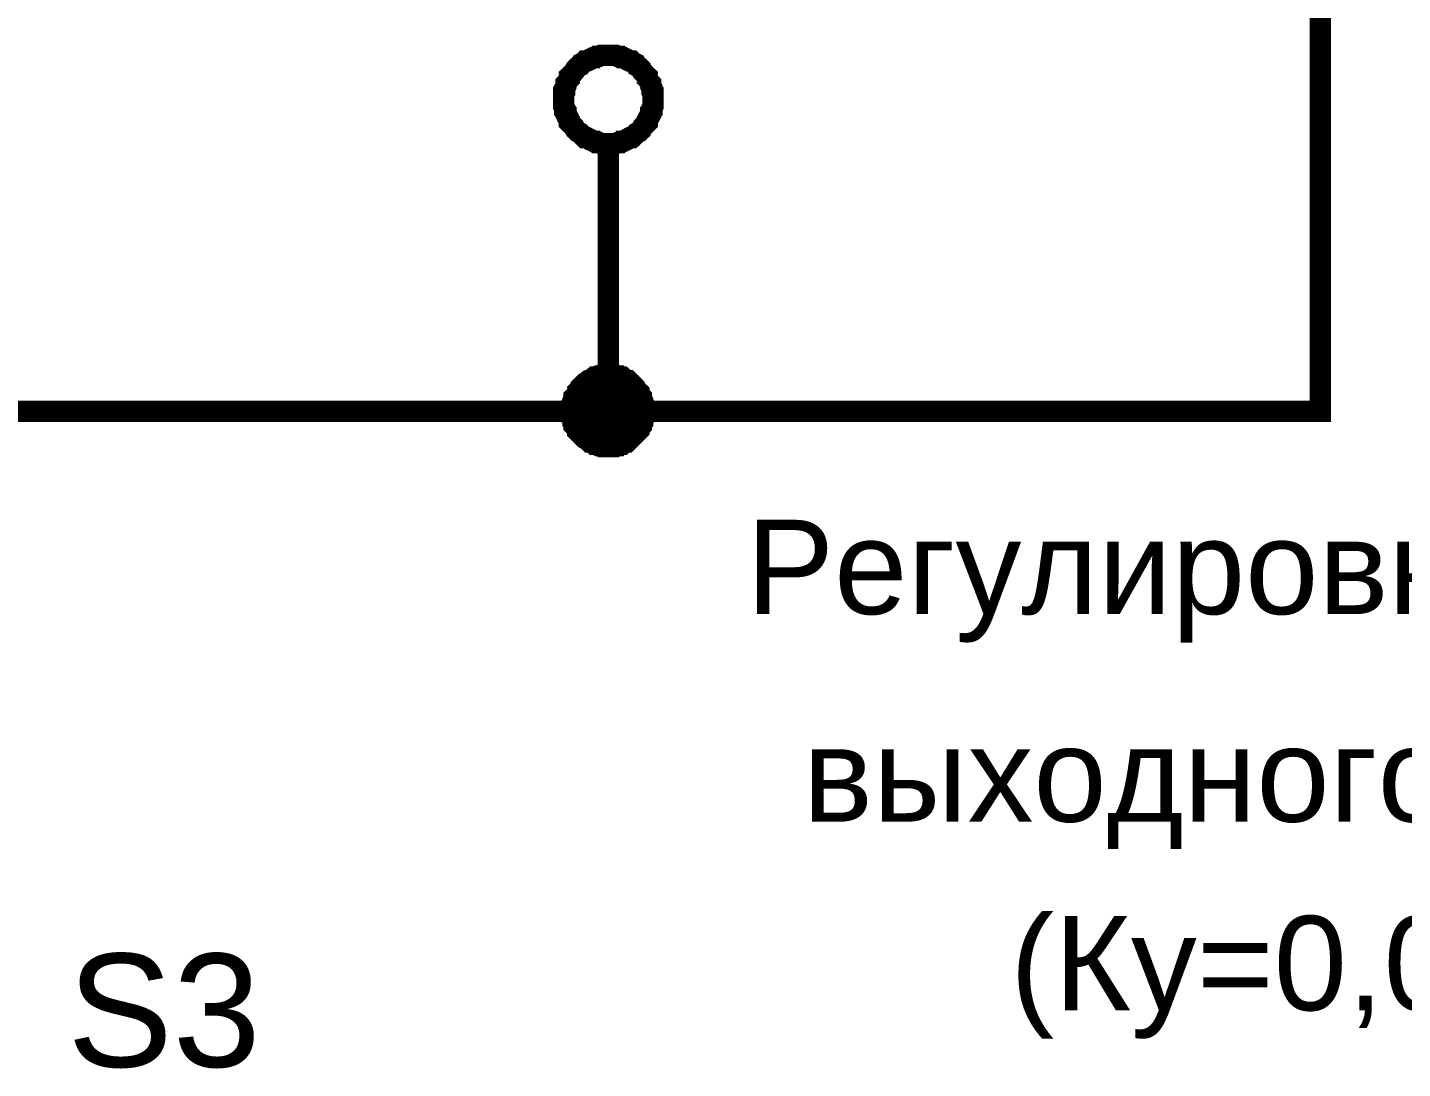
# Model space of a CAD drawing. Header units: millimetres. Extents: x -2024 to 917, y -725 to 13.
# Drawn here: x -1484.78 to -1465.47, y -418.41 to -403.79 of the extents above; entities that cross this region are included whole.
import ezdxf

# ---------------------------------------------------------------- set-up
doc = ezdxf.new("R2010")
doc.units = ezdxf.units.MM
doc.styles.get("Standard").update_dxf_attribs({"font": 'arial.ttf'})

msp = doc.modelspace()

# ---------------------------------------------------------------- linework, layer by layer
at = {"color": 7}
for points, const_width in [([(-1469.123, -389.173), (-1466.624, -389.173), (-1466.624, -394.174), (-1466.624, -409.176), (-1476.621, -409.176), (-1489.117, -409.176)], 0.3), ([(-1477.25, -404.788), (-1477.25, -404.755), (-1477.25, -404.722), (-1477.25, -404.689), (-1477.233, -404.672), (-1477.233, -404.639), (-1477.216, -404.606), (-1477.216, -404.573), (-1477.2, -404.556), (-1477.183, -404.523), (-1477.167, -404.506), (-1477.167, -404.473), (-1477.15, -404.457), (-1477.117, -404.424), (-1477.101, -404.407), (-1477.084, -404.374), (-1477.067, -404.357), (-1477.051, -404.341), (-1477.018, -404.324), (-1477.001, -404.291), (-1476.968, -404.275), (-1476.952, -404.258), (-1476.919, -404.258), (-1476.885, -404.242), (-1476.869, -404.225), (-1476.836, -404.208), (-1476.803, -404.208), (-1476.786, -404.192), (-1476.753, -404.192), (-1476.72, -404.175), (-1476.687, -404.175), (-1476.654, -404.175), (-1476.621, -404.175)], 0.3), ([(-1476.621, -404.175), (-1476.654, -404.175), (-1476.687, -404.175), (-1476.72, -404.175), (-1476.753, -404.192), (-1476.786, -404.192), (-1476.803, -404.208), (-1476.836, -404.208), (-1476.869, -404.225), (-1476.885, -404.242), (-1476.919, -404.258), (-1476.952, -404.258), (-1476.968, -404.275), (-1477.001, -404.291), (-1477.018, -404.324), (-1477.051, -404.341), (-1477.067, -404.357), (-1477.084, -404.374), (-1477.101, -404.407), (-1477.117, -404.424), (-1477.15, -404.457), (-1477.167, -404.473), (-1477.167, -404.506), (-1477.183, -404.523), (-1477.2, -404.556), (-1477.216, -404.573), (-1477.216, -404.606), (-1477.233, -404.639), (-1477.233, -404.672), (-1477.25, -404.689), (-1477.25, -404.722), (-1477.25, -404.755), (-1477.25, -404.788)], 0.3), ([(-1476.621, -404.175), (-1476.621, -404.175)], 0.3), ([(-1476.621, -404.175), (-1476.588, -404.175), (-1476.554, -404.175), (-1476.521, -404.175), (-1476.488, -404.192), (-1476.455, -404.192), (-1476.439, -404.208), (-1476.405, -404.208), (-1476.372, -404.225), (-1476.356, -404.242), (-1476.323, -404.258), (-1476.29, -404.258), (-1476.273, -404.275), (-1476.24, -404.291), (-1476.223, -404.324), (-1476.19, -404.341), (-1476.174, -404.357), (-1476.157, -404.374), (-1476.141, -404.407), (-1476.124, -404.424), (-1476.091, -404.457), (-1476.074, -404.473), (-1476.074, -404.506), (-1476.058, -404.523), (-1476.041, -404.556), (-1476.025, -404.573), (-1476.025, -404.606), (-1476.008, -404.639), (-1476.008, -404.672), (-1475.992, -404.689), (-1475.992, -404.722), (-1475.992, -404.755), (-1475.992, -404.788)], 0.3), ([(-1475.992, -404.788), (-1475.992, -404.755), (-1475.992, -404.722), (-1475.992, -404.689), (-1476.008, -404.672), (-1476.008, -404.639), (-1476.025, -404.606), (-1476.025, -404.573), (-1476.041, -404.556), (-1476.058, -404.523), (-1476.074, -404.506), (-1476.074, -404.473), (-1476.091, -404.457), (-1476.124, -404.424), (-1476.141, -404.407), (-1476.157, -404.374), (-1476.174, -404.357), (-1476.19, -404.341), (-1476.223, -404.324), (-1476.24, -404.291), (-1476.273, -404.275), (-1476.29, -404.258), (-1476.323, -404.258), (-1476.356, -404.242), (-1476.372, -404.225), (-1476.405, -404.208), (-1476.439, -404.208), (-1476.455, -404.192), (-1476.488, -404.192), (-1476.521, -404.175), (-1476.554, -404.175), (-1476.588, -404.175), (-1476.621, -404.175)], 0.3), ([(-1476.621, -405.417), (-1476.654, -405.417), (-1476.687, -405.417), (-1476.72, -405.417), (-1476.753, -405.401), (-1476.786, -405.401), (-1476.803, -405.384), (-1476.836, -405.384), (-1476.869, -405.368), (-1476.885, -405.351), (-1476.919, -405.334), (-1476.952, -405.334), (-1476.968, -405.318), (-1477.001, -405.285), (-1477.018, -405.268), (-1477.051, -405.252), (-1477.067, -405.235), (-1477.084, -405.219), (-1477.101, -405.185), (-1477.117, -405.169), (-1477.15, -405.136), (-1477.167, -405.119), (-1477.167, -405.086), (-1477.183, -405.053), (-1477.2, -405.036), (-1477.216, -405.003), (-1477.216, -404.97), (-1477.233, -404.954), (-1477.233, -404.92), (-1477.25, -404.887), (-1477.25, -404.854), (-1477.25, -404.821), (-1477.25, -404.788)], 0.3), ([(-1477.25, -404.788), (-1477.25, -404.788)], 0.3), ([(-1477.25, -404.788), (-1477.25, -404.821), (-1477.25, -404.854), (-1477.25, -404.887), (-1477.233, -404.92), (-1477.233, -404.954), (-1477.216, -404.97), (-1477.216, -405.003), (-1477.2, -405.036), (-1477.183, -405.053), (-1477.167, -405.086), (-1477.167, -405.119), (-1477.15, -405.136), (-1477.117, -405.169), (-1477.101, -405.185), (-1477.084, -405.219), (-1477.067, -405.235), (-1477.051, -405.252), (-1477.018, -405.268), (-1477.001, -405.285), (-1476.968, -405.318), (-1476.952, -405.334), (-1476.919, -405.334), (-1476.885, -405.351), (-1476.869, -405.368), (-1476.836, -405.384), (-1476.803, -405.384), (-1476.786, -405.401), (-1476.753, -405.401), (-1476.72, -405.417), (-1476.687, -405.417), (-1476.654, -405.417), (-1476.621, -405.417)], 0.3), ([(-1475.992, -404.788), (-1475.992, -404.821), (-1475.992, -404.854), (-1475.992, -404.887), (-1476.008, -404.92), (-1476.008, -404.954), (-1476.025, -404.97), (-1476.025, -405.003), (-1476.041, -405.036), (-1476.058, -405.053), (-1476.074, -405.086), (-1476.074, -405.119), (-1476.091, -405.136), (-1476.124, -405.169), (-1476.141, -405.185), (-1476.157, -405.219), (-1476.174, -405.235), (-1476.19, -405.252), (-1476.223, -405.268), (-1476.24, -405.285), (-1476.273, -405.318), (-1476.29, -405.334), (-1476.323, -405.334), (-1476.356, -405.351), (-1476.372, -405.368), (-1476.405, -405.384), (-1476.439, -405.384), (-1476.455, -405.401), (-1476.488, -405.401), (-1476.521, -405.417), (-1476.554, -405.417), (-1476.588, -405.417), (-1476.621, -405.417)], 0.3), ([(-1476.621, -405.417), (-1476.588, -405.417), (-1476.554, -405.417), (-1476.521, -405.417), (-1476.488, -405.401), (-1476.455, -405.401), (-1476.439, -405.384), (-1476.405, -405.384), (-1476.372, -405.368), (-1476.356, -405.351), (-1476.323, -405.334), (-1476.29, -405.334), (-1476.273, -405.318), (-1476.24, -405.285), (-1476.223, -405.268), (-1476.19, -405.252), (-1476.174, -405.235), (-1476.157, -405.219), (-1476.141, -405.185), (-1476.124, -405.169), (-1476.091, -405.136), (-1476.074, -405.119), (-1476.074, -405.086), (-1476.058, -405.053), (-1476.041, -405.036), (-1476.025, -405.003), (-1476.025, -404.97), (-1476.008, -404.954), (-1476.008, -404.92), (-1475.992, -404.887), (-1475.992, -404.854), (-1475.992, -404.821), (-1475.992, -404.788)], 0.3), ([(-1475.992, -404.788), (-1475.992, -404.788), (-1475.992, -404.788), (-1475.992, -404.788), (-1475.992, -404.788), (-1475.992, -404.788), (-1475.992, -404.788), (-1475.992, -404.788), (-1475.992, -404.788), (-1475.992, -404.788), (-1475.992, -404.788), (-1475.992, -404.788), (-1475.992, -404.788), (-1475.992, -404.788), (-1475.992, -404.788), (-1475.992, -404.788), (-1475.992, -404.788), (-1475.992, -404.788), (-1475.992, -404.788), (-1475.992, -404.788), (-1475.992, -404.788), (-1475.992, -404.788), (-1475.992, -404.788), (-1475.992, -404.788), (-1475.992, -404.788), (-1475.992, -404.788), (-1475.992, -404.788), (-1475.992, -404.788), (-1475.992, -404.788), (-1475.992, -404.788), (-1475.992, -404.788), (-1475.992, -404.788), (-1475.992, -404.788)], 0.3), ([(-1475.992, -404.788), (-1475.992, -404.788)], 0.3), ([(-1476.621, -405.417), (-1476.621, -406.676)], 0.3), ([(-1476.621, -405.417), (-1476.621, -405.417)], 0.3), ([(-1476.621, -406.676), (-1476.621, -409.176)], 0.3), ([(-1477.134, -409.176), (-1477.134, -409.143), (-1477.134, -409.126), (-1477.134, -409.093), (-1477.117, -409.077), (-1477.117, -409.044), (-1477.117, -409.027), (-1477.101, -408.994), (-1477.101, -408.977), (-1477.084, -408.961), (-1477.067, -408.928), (-1477.051, -408.911), (-1477.051, -408.895), (-1477.034, -408.878), (-1477.018, -408.845), (-1477.001, -408.828), (-1476.985, -408.812), (-1476.968, -408.795), (-1476.952, -408.779), (-1476.919, -408.762), (-1476.902, -408.746), (-1476.885, -408.746), (-1476.869, -408.729), (-1476.836, -408.712), (-1476.819, -408.696), (-1476.803, -408.696), (-1476.77, -408.679), (-1476.753, -408.679), (-1476.72, -408.679), (-1476.703, -408.663), (-1476.67, -408.663), (-1476.654, -408.663), (-1476.621, -408.663)], 0.3), ([(-1477.134, -409.176), (-1477.134, -409.143), (-1477.134, -409.126), (-1477.134, -409.093), (-1477.117, -409.077), (-1477.117, -409.044), (-1477.117, -409.027), (-1477.101, -408.994), (-1477.101, -408.977), (-1477.084, -408.961), (-1477.067, -408.928), (-1477.051, -408.911), (-1477.051, -408.895), (-1477.034, -408.878), (-1477.018, -408.845), (-1477.001, -408.828), (-1476.985, -408.812), (-1476.968, -408.795), (-1476.952, -408.779), (-1476.919, -408.762), (-1476.902, -408.746), (-1476.885, -408.746), (-1476.869, -408.729), (-1476.836, -408.712), (-1476.819, -408.696), (-1476.803, -408.696), (-1476.77, -408.679), (-1476.753, -408.679), (-1476.72, -408.679), (-1476.703, -408.663), (-1476.67, -408.663), (-1476.654, -408.663), (-1476.621, -408.663)], 0.3), ([(-1477.134, -409.176), (-1477.134, -409.143), (-1477.134, -409.126), (-1477.134, -409.093), (-1477.117, -409.077), (-1477.117, -409.044), (-1477.117, -409.027), (-1477.101, -408.994), (-1477.101, -408.977), (-1477.084, -408.961), (-1477.067, -408.928), (-1477.051, -408.911), (-1477.051, -408.895), (-1477.034, -408.878), (-1477.018, -408.845), (-1477.001, -408.828), (-1476.985, -408.812), (-1476.968, -408.795), (-1476.952, -408.779), (-1476.919, -408.762), (-1476.902, -408.746), (-1476.885, -408.746), (-1476.869, -408.729), (-1476.836, -408.712), (-1476.819, -408.696), (-1476.803, -408.696), (-1476.77, -408.679), (-1476.753, -408.679), (-1476.72, -408.679), (-1476.703, -408.663), (-1476.67, -408.663), (-1476.654, -408.663), (-1476.621, -408.663)], 0.3), ([(-1477.134, -409.176), (-1477.134, -409.143), (-1477.134, -409.126), (-1477.134, -409.093), (-1477.117, -409.077), (-1477.117, -409.044), (-1477.117, -409.027), (-1477.101, -408.994), (-1477.101, -408.977), (-1477.084, -408.961), (-1477.067, -408.928), (-1477.051, -408.911), (-1477.051, -408.895), (-1477.034, -408.878), (-1477.018, -408.845), (-1477.001, -408.828), (-1476.985, -408.812), (-1476.968, -408.795), (-1476.952, -408.779), (-1476.919, -408.762), (-1476.902, -408.746), (-1476.885, -408.746), (-1476.869, -408.729), (-1476.836, -408.712), (-1476.819, -408.696), (-1476.803, -408.696), (-1476.77, -408.679), (-1476.753, -408.679), (-1476.72, -408.679), (-1476.703, -408.663), (-1476.67, -408.663), (-1476.654, -408.663), (-1476.621, -408.663)], 0.3), ([(-1476.621, -408.663), (-1476.621, -408.663)], 0.3), ([(-1476.621, -408.663), (-1476.588, -408.663), (-1476.571, -408.663), (-1476.538, -408.663), (-1476.521, -408.679), (-1476.488, -408.679), (-1476.472, -408.679), (-1476.455, -408.696), (-1476.422, -408.696), (-1476.405, -408.712), (-1476.389, -408.729), (-1476.356, -408.746), (-1476.339, -408.746), (-1476.323, -408.762), (-1476.306, -408.779), (-1476.29, -408.795), (-1476.273, -408.812), (-1476.256, -408.828), (-1476.24, -408.845), (-1476.223, -408.878), (-1476.207, -408.895), (-1476.19, -408.911), (-1476.19, -408.928), (-1476.174, -408.961), (-1476.157, -408.977), (-1476.157, -408.994), (-1476.141, -409.027), (-1476.141, -409.044), (-1476.141, -409.077), (-1476.124, -409.093), (-1476.124, -409.126), (-1476.124, -409.143), (-1476.124, -409.176)], 0.3), ([(-1476.621, -408.663), (-1476.621, -408.663)], 0.3), ([(-1476.621, -408.663), (-1476.588, -408.663), (-1476.571, -408.663), (-1476.538, -408.663), (-1476.521, -408.679), (-1476.488, -408.679), (-1476.472, -408.679), (-1476.455, -408.696), (-1476.422, -408.696), (-1476.405, -408.712), (-1476.389, -408.729), (-1476.356, -408.746), (-1476.339, -408.746), (-1476.323, -408.762), (-1476.306, -408.779), (-1476.29, -408.795), (-1476.273, -408.812), (-1476.256, -408.828), (-1476.24, -408.845), (-1476.223, -408.878), (-1476.207, -408.895), (-1476.19, -408.911), (-1476.19, -408.928), (-1476.174, -408.961), (-1476.157, -408.977), (-1476.157, -408.994), (-1476.141, -409.027), (-1476.141, -409.044), (-1476.141, -409.077), (-1476.124, -409.093), (-1476.124, -409.126), (-1476.124, -409.143), (-1476.124, -409.176)], 0.3), ([(-1476.621, -408.663), (-1476.621, -408.663)], 0.3), ([(-1476.621, -408.663), (-1476.588, -408.663), (-1476.571, -408.663), (-1476.538, -408.663), (-1476.521, -408.679), (-1476.488, -408.679), (-1476.472, -408.679), (-1476.455, -408.696), (-1476.422, -408.696), (-1476.405, -408.712), (-1476.389, -408.729), (-1476.356, -408.746), (-1476.339, -408.746), (-1476.323, -408.762), (-1476.306, -408.779), (-1476.29, -408.795), (-1476.273, -408.812), (-1476.256, -408.828), (-1476.24, -408.845), (-1476.223, -408.878), (-1476.207, -408.895), (-1476.19, -408.911), (-1476.19, -408.928), (-1476.174, -408.961), (-1476.157, -408.977), (-1476.157, -408.994), (-1476.141, -409.027), (-1476.141, -409.044), (-1476.141, -409.077), (-1476.124, -409.093), (-1476.124, -409.126), (-1476.124, -409.143), (-1476.124, -409.176)], 0.3), ([(-1476.621, -408.663), (-1476.621, -408.663)], 0.3), ([(-1476.621, -408.663), (-1476.588, -408.663), (-1476.571, -408.663), (-1476.538, -408.663), (-1476.521, -408.679), (-1476.488, -408.679), (-1476.472, -408.679), (-1476.455, -408.696), (-1476.422, -408.696), (-1476.405, -408.712), (-1476.389, -408.729), (-1476.356, -408.746), (-1476.339, -408.746), (-1476.323, -408.762), (-1476.306, -408.779), (-1476.29, -408.795), (-1476.273, -408.812), (-1476.256, -408.828), (-1476.24, -408.845), (-1476.223, -408.878), (-1476.207, -408.895), (-1476.19, -408.911), (-1476.19, -408.928), (-1476.174, -408.961), (-1476.157, -408.977), (-1476.157, -408.994), (-1476.141, -409.027), (-1476.141, -409.044), (-1476.141, -409.077), (-1476.124, -409.093), (-1476.124, -409.126), (-1476.124, -409.143), (-1476.124, -409.176)], 0.3), ([(-1477.134, -409.176), (-1477.134, -409.143), (-1477.134, -409.126), (-1477.134, -409.093), (-1477.117, -409.077), (-1477.117, -409.044), (-1477.117, -409.027), (-1477.101, -408.994), (-1477.101, -408.977), (-1477.084, -408.961), (-1477.067, -408.928), (-1477.051, -408.911), (-1477.051, -408.895), (-1477.034, -408.878), (-1477.018, -408.845), (-1477.001, -408.828), (-1476.985, -408.812), (-1476.968, -408.795), (-1476.952, -408.779), (-1476.919, -408.762), (-1476.902, -408.746), (-1476.885, -408.746), (-1476.869, -408.729), (-1476.836, -408.712), (-1476.819, -408.696), (-1476.803, -408.696), (-1476.77, -408.679), (-1476.753, -408.679), (-1476.72, -408.679), (-1476.703, -408.663), (-1476.67, -408.663), (-1476.654, -408.663), (-1476.621, -408.663)], 0.0991), ([(-1477.134, -409.176), (-1477.134, -409.143), (-1477.134, -409.126), (-1477.134, -409.093), (-1477.117, -409.077), (-1477.117, -409.044), (-1477.117, -409.027), (-1477.101, -408.994), (-1477.101, -408.977), (-1477.084, -408.961), (-1477.067, -408.928), (-1477.051, -408.911), (-1477.051, -408.895), (-1477.034, -408.878), (-1477.018, -408.845), (-1477.001, -408.828), (-1476.985, -408.812), (-1476.968, -408.795), (-1476.952, -408.779), (-1476.919, -408.762), (-1476.902, -408.746), (-1476.885, -408.746), (-1476.869, -408.729), (-1476.836, -408.712), (-1476.819, -408.696), (-1476.803, -408.696), (-1476.77, -408.679), (-1476.753, -408.679), (-1476.72, -408.679), (-1476.703, -408.663), (-1476.67, -408.663), (-1476.654, -408.663), (-1476.621, -408.663)], 0.0991), ([(-1477.134, -409.176), (-1477.134, -409.143), (-1477.134, -409.126), (-1477.134, -409.093), (-1477.117, -409.077), (-1477.117, -409.044), (-1477.117, -409.027), (-1477.101, -408.994), (-1477.101, -408.977), (-1477.084, -408.961), (-1477.067, -408.928), (-1477.051, -408.911), (-1477.051, -408.895), (-1477.034, -408.878), (-1477.018, -408.845), (-1477.001, -408.828), (-1476.985, -408.812), (-1476.968, -408.795), (-1476.952, -408.779), (-1476.919, -408.762), (-1476.902, -408.746), (-1476.885, -408.746), (-1476.869, -408.729), (-1476.836, -408.712), (-1476.819, -408.696), (-1476.803, -408.696), (-1476.77, -408.679), (-1476.753, -408.679), (-1476.72, -408.679), (-1476.703, -408.663), (-1476.67, -408.663), (-1476.654, -408.663), (-1476.621, -408.663)], 0.0991), ([(-1477.134, -409.176), (-1477.134, -409.143), (-1477.134, -409.126), (-1477.134, -409.093), (-1477.117, -409.077), (-1477.117, -409.044), (-1477.117, -409.027), (-1477.101, -408.994), (-1477.101, -408.977), (-1477.084, -408.961), (-1477.067, -408.928), (-1477.051, -408.911), (-1477.051, -408.895), (-1477.034, -408.878), (-1477.018, -408.845), (-1477.001, -408.828), (-1476.985, -408.812), (-1476.968, -408.795), (-1476.952, -408.779), (-1476.919, -408.762), (-1476.902, -408.746), (-1476.885, -408.746), (-1476.869, -408.729), (-1476.836, -408.712), (-1476.819, -408.696), (-1476.803, -408.696), (-1476.77, -408.679), (-1476.753, -408.679), (-1476.72, -408.679), (-1476.703, -408.663), (-1476.67, -408.663), (-1476.654, -408.663), (-1476.621, -408.663)], 0.0991), ([(-1476.621, -408.663), (-1476.621, -408.663)], 0.0991), ([(-1476.621, -408.663), (-1476.588, -408.663), (-1476.571, -408.663), (-1476.538, -408.663), (-1476.521, -408.679), (-1476.488, -408.679), (-1476.472, -408.679), (-1476.455, -408.696), (-1476.422, -408.696), (-1476.405, -408.712), (-1476.389, -408.729), (-1476.356, -408.746), (-1476.339, -408.746), (-1476.323, -408.762), (-1476.306, -408.779), (-1476.29, -408.795), (-1476.273, -408.812), (-1476.256, -408.828), (-1476.24, -408.845), (-1476.223, -408.878), (-1476.207, -408.895), (-1476.19, -408.911), (-1476.19, -408.928), (-1476.174, -408.961), (-1476.157, -408.977), (-1476.157, -408.994), (-1476.141, -409.027), (-1476.141, -409.044), (-1476.141, -409.077), (-1476.124, -409.093), (-1476.124, -409.126), (-1476.124, -409.143), (-1476.124, -409.176)], 0.0991), ([(-1476.621, -408.663), (-1476.621, -408.663)], 0.0991), ([(-1476.621, -408.663), (-1476.588, -408.663), (-1476.571, -408.663), (-1476.538, -408.663), (-1476.521, -408.679), (-1476.488, -408.679), (-1476.472, -408.679), (-1476.455, -408.696), (-1476.422, -408.696), (-1476.405, -408.712), (-1476.389, -408.729), (-1476.356, -408.746), (-1476.339, -408.746), (-1476.323, -408.762), (-1476.306, -408.779), (-1476.29, -408.795), (-1476.273, -408.812), (-1476.256, -408.828), (-1476.24, -408.845), (-1476.223, -408.878), (-1476.207, -408.895), (-1476.19, -408.911), (-1476.19, -408.928), (-1476.174, -408.961), (-1476.157, -408.977), (-1476.157, -408.994), (-1476.141, -409.027), (-1476.141, -409.044), (-1476.141, -409.077), (-1476.124, -409.093), (-1476.124, -409.126), (-1476.124, -409.143), (-1476.124, -409.176)], 0.0991), ([(-1476.621, -408.663), (-1476.621, -408.663)], 0.0991), ([(-1476.621, -408.663), (-1476.588, -408.663), (-1476.571, -408.663), (-1476.538, -408.663), (-1476.521, -408.679), (-1476.488, -408.679), (-1476.472, -408.679), (-1476.455, -408.696), (-1476.422, -408.696), (-1476.405, -408.712), (-1476.389, -408.729), (-1476.356, -408.746), (-1476.339, -408.746), (-1476.323, -408.762), (-1476.306, -408.779), (-1476.29, -408.795), (-1476.273, -408.812), (-1476.256, -408.828), (-1476.24, -408.845), (-1476.223, -408.878), (-1476.207, -408.895), (-1476.19, -408.911), (-1476.19, -408.928), (-1476.174, -408.961), (-1476.157, -408.977), (-1476.157, -408.994), (-1476.141, -409.027), (-1476.141, -409.044), (-1476.141, -409.077), (-1476.124, -409.093), (-1476.124, -409.126), (-1476.124, -409.143), (-1476.124, -409.176)], 0.0991), ([(-1476.621, -408.663), (-1476.621, -408.663)], 0.0991), ([(-1476.621, -408.663), (-1476.588, -408.663), (-1476.571, -408.663), (-1476.538, -408.663), (-1476.521, -408.679), (-1476.488, -408.679), (-1476.472, -408.679), (-1476.455, -408.696), (-1476.422, -408.696), (-1476.405, -408.712), (-1476.389, -408.729), (-1476.356, -408.746), (-1476.339, -408.746), (-1476.323, -408.762), (-1476.306, -408.779), (-1476.29, -408.795), (-1476.273, -408.812), (-1476.256, -408.828), (-1476.24, -408.845), (-1476.223, -408.878), (-1476.207, -408.895), (-1476.19, -408.911), (-1476.19, -408.928), (-1476.174, -408.961), (-1476.157, -408.977), (-1476.157, -408.994), (-1476.141, -409.027), (-1476.141, -409.044), (-1476.141, -409.077), (-1476.124, -409.093), (-1476.124, -409.126), (-1476.124, -409.143), (-1476.124, -409.176)], 0.0991), ([(-1476.621, -409.673), (-1476.654, -409.673), (-1476.67, -409.673), (-1476.703, -409.673), (-1476.72, -409.656), (-1476.753, -409.656), (-1476.77, -409.656), (-1476.803, -409.64), (-1476.819, -409.64), (-1476.836, -409.623), (-1476.869, -409.607), (-1476.885, -409.607), (-1476.902, -409.59), (-1476.919, -409.573), (-1476.952, -409.557), (-1476.968, -409.54), (-1476.985, -409.524), (-1477.001, -409.507), (-1477.018, -409.491), (-1477.034, -409.474), (-1477.051, -409.458), (-1477.051, -409.441), (-1477.067, -409.408), (-1477.084, -409.391), (-1477.101, -409.375), (-1477.101, -409.342), (-1477.117, -409.325), (-1477.117, -409.309), (-1477.117, -409.275), (-1477.134, -409.259), (-1477.134, -409.226), (-1477.134, -409.209), (-1477.134, -409.176)], 0.3), ([(-1477.134, -409.176), (-1477.134, -409.176)], 0.3), ([(-1476.621, -409.673), (-1476.654, -409.673), (-1476.67, -409.673), (-1476.703, -409.673), (-1476.72, -409.656), (-1476.753, -409.656), (-1476.77, -409.656), (-1476.803, -409.64), (-1476.819, -409.64), (-1476.836, -409.623), (-1476.869, -409.607), (-1476.885, -409.607), (-1476.902, -409.59), (-1476.919, -409.573), (-1476.952, -409.557), (-1476.968, -409.54), (-1476.985, -409.524), (-1477.001, -409.507), (-1477.018, -409.491), (-1477.034, -409.474), (-1477.051, -409.458), (-1477.051, -409.441), (-1477.067, -409.408), (-1477.084, -409.391), (-1477.101, -409.375), (-1477.101, -409.342), (-1477.117, -409.325), (-1477.117, -409.309), (-1477.117, -409.275), (-1477.134, -409.259), (-1477.134, -409.226), (-1477.134, -409.209), (-1477.134, -409.176)], 0.3), ([(-1477.134, -409.176), (-1477.134, -409.176)], 0.3), ([(-1476.621, -409.673), (-1476.654, -409.673), (-1476.67, -409.673), (-1476.703, -409.673), (-1476.72, -409.656), (-1476.753, -409.656), (-1476.77, -409.656), (-1476.803, -409.64), (-1476.819, -409.64), (-1476.836, -409.623), (-1476.869, -409.607), (-1476.885, -409.607), (-1476.902, -409.59), (-1476.919, -409.573), (-1476.952, -409.557), (-1476.968, -409.54), (-1476.985, -409.524), (-1477.001, -409.507), (-1477.018, -409.491), (-1477.034, -409.474), (-1477.051, -409.458), (-1477.051, -409.441), (-1477.067, -409.408), (-1477.084, -409.391), (-1477.101, -409.375), (-1477.101, -409.342), (-1477.117, -409.325), (-1477.117, -409.309), (-1477.117, -409.275), (-1477.134, -409.259), (-1477.134, -409.226), (-1477.134, -409.209), (-1477.134, -409.176)], 0.3), ([(-1477.134, -409.176), (-1477.134, -409.176)], 0.3), ([(-1476.621, -409.673), (-1476.654, -409.673), (-1476.67, -409.673), (-1476.703, -409.673), (-1476.72, -409.656), (-1476.753, -409.656), (-1476.77, -409.656), (-1476.803, -409.64), (-1476.819, -409.64), (-1476.836, -409.623), (-1476.869, -409.607), (-1476.885, -409.607), (-1476.902, -409.59), (-1476.919, -409.573), (-1476.952, -409.557), (-1476.968, -409.54), (-1476.985, -409.524), (-1477.001, -409.507), (-1477.018, -409.491), (-1477.034, -409.474), (-1477.051, -409.458), (-1477.051, -409.441), (-1477.067, -409.408), (-1477.084, -409.391), (-1477.101, -409.375), (-1477.101, -409.342), (-1477.117, -409.325), (-1477.117, -409.309), (-1477.117, -409.275), (-1477.134, -409.259), (-1477.134, -409.226), (-1477.134, -409.209), (-1477.134, -409.176)], 0.3), ([(-1477.134, -409.176), (-1477.134, -409.176)], 0.3), ([(-1476.621, -409.673), (-1476.654, -409.673), (-1476.67, -409.673), (-1476.703, -409.673), (-1476.72, -409.656), (-1476.753, -409.656), (-1476.77, -409.656), (-1476.803, -409.64), (-1476.819, -409.64), (-1476.836, -409.623), (-1476.869, -409.607), (-1476.885, -409.607), (-1476.902, -409.59), (-1476.919, -409.573), (-1476.952, -409.557), (-1476.968, -409.54), (-1476.985, -409.524), (-1477.001, -409.507), (-1477.018, -409.491), (-1477.034, -409.474), (-1477.051, -409.458), (-1477.051, -409.441), (-1477.067, -409.408), (-1477.084, -409.391), (-1477.101, -409.375), (-1477.101, -409.342), (-1477.117, -409.325), (-1477.117, -409.309), (-1477.117, -409.275), (-1477.134, -409.259), (-1477.134, -409.226), (-1477.134, -409.209), (-1477.134, -409.176)], 0.0991), ([(-1477.134, -409.176), (-1477.134, -409.176)], 0.0991), ([(-1476.621, -409.673), (-1476.654, -409.673), (-1476.67, -409.673), (-1476.703, -409.673), (-1476.72, -409.656), (-1476.753, -409.656), (-1476.77, -409.656), (-1476.803, -409.64), (-1476.819, -409.64), (-1476.836, -409.623), (-1476.869, -409.607), (-1476.885, -409.607), (-1476.902, -409.59), (-1476.919, -409.573), (-1476.952, -409.557), (-1476.968, -409.54), (-1476.985, -409.524), (-1477.001, -409.507), (-1477.018, -409.491), (-1477.034, -409.474), (-1477.051, -409.458), (-1477.051, -409.441), (-1477.067, -409.408), (-1477.084, -409.391), (-1477.101, -409.375), (-1477.101, -409.342), (-1477.117, -409.325), (-1477.117, -409.309), (-1477.117, -409.275), (-1477.134, -409.259), (-1477.134, -409.226), (-1477.134, -409.209), (-1477.134, -409.176)], 0.0991), ([(-1477.134, -409.176), (-1477.134, -409.176)], 0.0991), ([(-1476.621, -409.673), (-1476.654, -409.673), (-1476.67, -409.673), (-1476.703, -409.673), (-1476.72, -409.656), (-1476.753, -409.656), (-1476.77, -409.656), (-1476.803, -409.64), (-1476.819, -409.64), (-1476.836, -409.623), (-1476.869, -409.607), (-1476.885, -409.607), (-1476.902, -409.59), (-1476.919, -409.573), (-1476.952, -409.557), (-1476.968, -409.54), (-1476.985, -409.524), (-1477.001, -409.507), (-1477.018, -409.491), (-1477.034, -409.474), (-1477.051, -409.458), (-1477.051, -409.441), (-1477.067, -409.408), (-1477.084, -409.391), (-1477.101, -409.375), (-1477.101, -409.342), (-1477.117, -409.325), (-1477.117, -409.309), (-1477.117, -409.275), (-1477.134, -409.259), (-1477.134, -409.226), (-1477.134, -409.209), (-1477.134, -409.176)], 0.0991), ([(-1477.134, -409.176), (-1477.134, -409.176)], 0.0991), ([(-1476.621, -409.673), (-1476.654, -409.673), (-1476.67, -409.673), (-1476.703, -409.673), (-1476.72, -409.656), (-1476.753, -409.656), (-1476.77, -409.656), (-1476.803, -409.64), (-1476.819, -409.64), (-1476.836, -409.623), (-1476.869, -409.607), (-1476.885, -409.607), (-1476.902, -409.59), (-1476.919, -409.573), (-1476.952, -409.557), (-1476.968, -409.54), (-1476.985, -409.524), (-1477.001, -409.507), (-1477.018, -409.491), (-1477.034, -409.474), (-1477.051, -409.458), (-1477.051, -409.441), (-1477.067, -409.408), (-1477.084, -409.391), (-1477.101, -409.375), (-1477.101, -409.342), (-1477.117, -409.325), (-1477.117, -409.309), (-1477.117, -409.275), (-1477.134, -409.259), (-1477.134, -409.226), (-1477.134, -409.209), (-1477.134, -409.176)], 0.0991), ([(-1477.134, -409.176), (-1477.134, -409.176)], 0.0991), ([(-1476.124, -409.176), (-1476.124, -409.209), (-1476.124, -409.226), (-1476.124, -409.259), (-1476.141, -409.275), (-1476.141, -409.309), (-1476.141, -409.325), (-1476.157, -409.342), (-1476.157, -409.375), (-1476.174, -409.391), (-1476.19, -409.408), (-1476.19, -409.441), (-1476.207, -409.458), (-1476.223, -409.474), (-1476.24, -409.491), (-1476.256, -409.507), (-1476.273, -409.524), (-1476.29, -409.54), (-1476.306, -409.557), (-1476.323, -409.573), (-1476.339, -409.59), (-1476.356, -409.607), (-1476.389, -409.607), (-1476.405, -409.623), (-1476.422, -409.64), (-1476.455, -409.64), (-1476.472, -409.656), (-1476.488, -409.656), (-1476.521, -409.656), (-1476.538, -409.673), (-1476.571, -409.673), (-1476.588, -409.673), (-1476.621, -409.673)], 0.3), ([(-1476.124, -409.176), (-1476.124, -409.209), (-1476.124, -409.226), (-1476.124, -409.259), (-1476.141, -409.275), (-1476.141, -409.309), (-1476.141, -409.325), (-1476.157, -409.342), (-1476.157, -409.375), (-1476.174, -409.391), (-1476.19, -409.408), (-1476.19, -409.441), (-1476.207, -409.458), (-1476.223, -409.474), (-1476.24, -409.491), (-1476.256, -409.507), (-1476.273, -409.524), (-1476.29, -409.54), (-1476.306, -409.557), (-1476.323, -409.573), (-1476.339, -409.59), (-1476.356, -409.607), (-1476.389, -409.607), (-1476.405, -409.623), (-1476.422, -409.64), (-1476.455, -409.64), (-1476.472, -409.656), (-1476.488, -409.656), (-1476.521, -409.656), (-1476.538, -409.673), (-1476.571, -409.673), (-1476.588, -409.673), (-1476.621, -409.673)], 0.3), ([(-1476.124, -409.176), (-1476.124, -409.209), (-1476.124, -409.226), (-1476.124, -409.259), (-1476.141, -409.275), (-1476.141, -409.309), (-1476.141, -409.325), (-1476.157, -409.342), (-1476.157, -409.375), (-1476.174, -409.391), (-1476.19, -409.408), (-1476.19, -409.441), (-1476.207, -409.458), (-1476.223, -409.474), (-1476.24, -409.491), (-1476.256, -409.507), (-1476.273, -409.524), (-1476.29, -409.54), (-1476.306, -409.557), (-1476.323, -409.573), (-1476.339, -409.59), (-1476.356, -409.607), (-1476.389, -409.607), (-1476.405, -409.623), (-1476.422, -409.64), (-1476.455, -409.64), (-1476.472, -409.656), (-1476.488, -409.656), (-1476.521, -409.656), (-1476.538, -409.673), (-1476.571, -409.673), (-1476.588, -409.673), (-1476.621, -409.673)], 0.3), ([(-1476.124, -409.176), (-1476.124, -409.209), (-1476.124, -409.226), (-1476.124, -409.259), (-1476.141, -409.275), (-1476.141, -409.309), (-1476.141, -409.325), (-1476.157, -409.342), (-1476.157, -409.375), (-1476.174, -409.391), (-1476.19, -409.408), (-1476.19, -409.441), (-1476.207, -409.458), (-1476.223, -409.474), (-1476.24, -409.491), (-1476.256, -409.507), (-1476.273, -409.524), (-1476.29, -409.54), (-1476.306, -409.557), (-1476.323, -409.573), (-1476.339, -409.59), (-1476.356, -409.607), (-1476.389, -409.607), (-1476.405, -409.623), (-1476.422, -409.64), (-1476.455, -409.64), (-1476.472, -409.656), (-1476.488, -409.656), (-1476.521, -409.656), (-1476.538, -409.673), (-1476.571, -409.673), (-1476.588, -409.673), (-1476.621, -409.673)], 0.3), ([(-1476.124, -409.176), (-1476.124, -409.209), (-1476.124, -409.226), (-1476.124, -409.259), (-1476.141, -409.275), (-1476.141, -409.309), (-1476.141, -409.325), (-1476.157, -409.342), (-1476.157, -409.375), (-1476.174, -409.391), (-1476.19, -409.408), (-1476.19, -409.441), (-1476.207, -409.458), (-1476.223, -409.474), (-1476.24, -409.491), (-1476.256, -409.507), (-1476.273, -409.524), (-1476.29, -409.54), (-1476.306, -409.557), (-1476.323, -409.573), (-1476.339, -409.59), (-1476.356, -409.607), (-1476.389, -409.607), (-1476.405, -409.623), (-1476.422, -409.64), (-1476.455, -409.64), (-1476.472, -409.656), (-1476.488, -409.656), (-1476.521, -409.656), (-1476.538, -409.673), (-1476.571, -409.673), (-1476.588, -409.673), (-1476.621, -409.673)], 0.0991), ([(-1476.124, -409.176), (-1476.124, -409.209), (-1476.124, -409.226), (-1476.124, -409.259), (-1476.141, -409.275), (-1476.141, -409.309), (-1476.141, -409.325), (-1476.157, -409.342), (-1476.157, -409.375), (-1476.174, -409.391), (-1476.19, -409.408), (-1476.19, -409.441), (-1476.207, -409.458), (-1476.223, -409.474), (-1476.24, -409.491), (-1476.256, -409.507), (-1476.273, -409.524), (-1476.29, -409.54), (-1476.306, -409.557), (-1476.323, -409.573), (-1476.339, -409.59), (-1476.356, -409.607), (-1476.389, -409.607), (-1476.405, -409.623), (-1476.422, -409.64), (-1476.455, -409.64), (-1476.472, -409.656), (-1476.488, -409.656), (-1476.521, -409.656), (-1476.538, -409.673), (-1476.571, -409.673), (-1476.588, -409.673), (-1476.621, -409.673)], 0.0991), ([(-1476.124, -409.176), (-1476.124, -409.209), (-1476.124, -409.226), (-1476.124, -409.259), (-1476.141, -409.275), (-1476.141, -409.309), (-1476.141, -409.325), (-1476.157, -409.342), (-1476.157, -409.375), (-1476.174, -409.391), (-1476.19, -409.408), (-1476.19, -409.441), (-1476.207, -409.458), (-1476.223, -409.474), (-1476.24, -409.491), (-1476.256, -409.507), (-1476.273, -409.524), (-1476.29, -409.54), (-1476.306, -409.557), (-1476.323, -409.573), (-1476.339, -409.59), (-1476.356, -409.607), (-1476.389, -409.607), (-1476.405, -409.623), (-1476.422, -409.64), (-1476.455, -409.64), (-1476.472, -409.656), (-1476.488, -409.656), (-1476.521, -409.656), (-1476.538, -409.673), (-1476.571, -409.673), (-1476.588, -409.673), (-1476.621, -409.673)], 0.0991), ([(-1476.124, -409.176), (-1476.124, -409.209), (-1476.124, -409.226), (-1476.124, -409.259), (-1476.141, -409.275), (-1476.141, -409.309), (-1476.141, -409.325), (-1476.157, -409.342), (-1476.157, -409.375), (-1476.174, -409.391), (-1476.19, -409.408), (-1476.19, -409.441), (-1476.207, -409.458), (-1476.223, -409.474), (-1476.24, -409.491), (-1476.256, -409.507), (-1476.273, -409.524), (-1476.29, -409.54), (-1476.306, -409.557), (-1476.323, -409.573), (-1476.339, -409.59), (-1476.356, -409.607), (-1476.389, -409.607), (-1476.405, -409.623), (-1476.422, -409.64), (-1476.455, -409.64), (-1476.472, -409.656), (-1476.488, -409.656), (-1476.521, -409.656), (-1476.538, -409.673), (-1476.571, -409.673), (-1476.588, -409.673), (-1476.621, -409.673)], 0.0991), ([(-1476.124, -409.176), (-1476.124, -409.176), (-1476.124, -409.176), (-1476.124, -409.176), (-1476.124, -409.176), (-1476.124, -409.176), (-1476.124, -409.176), (-1476.124, -409.176), (-1476.124, -409.176), (-1476.124, -409.176), (-1476.124, -409.176), (-1476.124, -409.176), (-1476.124, -409.176), (-1476.124, -409.176), (-1476.124, -409.176), (-1476.124, -409.176), (-1476.124, -409.176), (-1476.124, -409.176), (-1476.124, -409.176), (-1476.124, -409.176), (-1476.124, -409.176), (-1476.124, -409.176), (-1476.124, -409.176), (-1476.124, -409.176), (-1476.124, -409.176), (-1476.124, -409.176), (-1476.124, -409.176), (-1476.124, -409.176), (-1476.124, -409.176), (-1476.124, -409.176), (-1476.124, -409.176), (-1476.124, -409.176), (-1476.124, -409.176)], 0.3), ([(-1476.124, -409.176), (-1476.124, -409.176)], 0.3), ([(-1476.124, -409.176), (-1476.124, -409.176), (-1476.124, -409.176), (-1476.124, -409.176), (-1476.124, -409.176), (-1476.124, -409.176), (-1476.124, -409.176), (-1476.124, -409.176), (-1476.124, -409.176), (-1476.124, -409.176), (-1476.124, -409.176), (-1476.124, -409.176), (-1476.124, -409.176), (-1476.124, -409.176), (-1476.124, -409.176), (-1476.124, -409.176), (-1476.124, -409.176), (-1476.124, -409.176), (-1476.124, -409.176), (-1476.124, -409.176), (-1476.124, -409.176), (-1476.124, -409.176), (-1476.124, -409.176), (-1476.124, -409.176), (-1476.124, -409.176), (-1476.124, -409.176), (-1476.124, -409.176), (-1476.124, -409.176), (-1476.124, -409.176), (-1476.124, -409.176), (-1476.124, -409.176), (-1476.124, -409.176), (-1476.124, -409.176)], 0.3), ([(-1476.124, -409.176), (-1476.124, -409.176)], 0.3), ([(-1476.124, -409.176), (-1476.124, -409.176), (-1476.124, -409.176), (-1476.124, -409.176), (-1476.124, -409.176), (-1476.124, -409.176), (-1476.124, -409.176), (-1476.124, -409.176), (-1476.124, -409.176), (-1476.124, -409.176), (-1476.124, -409.176), (-1476.124, -409.176), (-1476.124, -409.176), (-1476.124, -409.176), (-1476.124, -409.176), (-1476.124, -409.176), (-1476.124, -409.176), (-1476.124, -409.176), (-1476.124, -409.176), (-1476.124, -409.176), (-1476.124, -409.176), (-1476.124, -409.176), (-1476.124, -409.176), (-1476.124, -409.176), (-1476.124, -409.176), (-1476.124, -409.176), (-1476.124, -409.176), (-1476.124, -409.176), (-1476.124, -409.176), (-1476.124, -409.176), (-1476.124, -409.176), (-1476.124, -409.176), (-1476.124, -409.176)], 0.3), ([(-1476.124, -409.176), (-1476.124, -409.176)], 0.3), ([(-1476.124, -409.176), (-1476.124, -409.176), (-1476.124, -409.176), (-1476.124, -409.176), (-1476.124, -409.176), (-1476.124, -409.176), (-1476.124, -409.176), (-1476.124, -409.176), (-1476.124, -409.176), (-1476.124, -409.176), (-1476.124, -409.176), (-1476.124, -409.176), (-1476.124, -409.176), (-1476.124, -409.176), (-1476.124, -409.176), (-1476.124, -409.176), (-1476.124, -409.176), (-1476.124, -409.176), (-1476.124, -409.176), (-1476.124, -409.176), (-1476.124, -409.176), (-1476.124, -409.176), (-1476.124, -409.176), (-1476.124, -409.176), (-1476.124, -409.176), (-1476.124, -409.176), (-1476.124, -409.176), (-1476.124, -409.176), (-1476.124, -409.176), (-1476.124, -409.176), (-1476.124, -409.176), (-1476.124, -409.176), (-1476.124, -409.176)], 0.3), ([(-1476.124, -409.176), (-1476.124, -409.176)], 0.3), ([(-1476.124, -409.176), (-1476.124, -409.176), (-1476.124, -409.176), (-1476.124, -409.176), (-1476.124, -409.176), (-1476.124, -409.176), (-1476.124, -409.176), (-1476.124, -409.176), (-1476.124, -409.176), (-1476.124, -409.176), (-1476.124, -409.176), (-1476.124, -409.176), (-1476.124, -409.176), (-1476.124, -409.176), (-1476.124, -409.176), (-1476.124, -409.176), (-1476.124, -409.176), (-1476.124, -409.176), (-1476.124, -409.176), (-1476.124, -409.176), (-1476.124, -409.176), (-1476.124, -409.176), (-1476.124, -409.176), (-1476.124, -409.176), (-1476.124, -409.176), (-1476.124, -409.176), (-1476.124, -409.176), (-1476.124, -409.176), (-1476.124, -409.176), (-1476.124, -409.176), (-1476.124, -409.176), (-1476.124, -409.176), (-1476.124, -409.176)], 0.0991), ([(-1476.124, -409.176), (-1476.124, -409.176)], 0.0991), ([(-1476.124, -409.176), (-1476.124, -409.176), (-1476.124, -409.176), (-1476.124, -409.176), (-1476.124, -409.176), (-1476.124, -409.176), (-1476.124, -409.176), (-1476.124, -409.176), (-1476.124, -409.176), (-1476.124, -409.176), (-1476.124, -409.176), (-1476.124, -409.176), (-1476.124, -409.176), (-1476.124, -409.176), (-1476.124, -409.176), (-1476.124, -409.176), (-1476.124, -409.176), (-1476.124, -409.176), (-1476.124, -409.176), (-1476.124, -409.176), (-1476.124, -409.176), (-1476.124, -409.176), (-1476.124, -409.176), (-1476.124, -409.176), (-1476.124, -409.176), (-1476.124, -409.176), (-1476.124, -409.176), (-1476.124, -409.176), (-1476.124, -409.176), (-1476.124, -409.176), (-1476.124, -409.176), (-1476.124, -409.176), (-1476.124, -409.176)], 0.0991), ([(-1476.124, -409.176), (-1476.124, -409.176)], 0.0991), ([(-1476.124, -409.176), (-1476.124, -409.176), (-1476.124, -409.176), (-1476.124, -409.176), (-1476.124, -409.176), (-1476.124, -409.176), (-1476.124, -409.176), (-1476.124, -409.176), (-1476.124, -409.176), (-1476.124, -409.176), (-1476.124, -409.176), (-1476.124, -409.176), (-1476.124, -409.176), (-1476.124, -409.176), (-1476.124, -409.176), (-1476.124, -409.176), (-1476.124, -409.176), (-1476.124, -409.176), (-1476.124, -409.176), (-1476.124, -409.176), (-1476.124, -409.176), (-1476.124, -409.176), (-1476.124, -409.176), (-1476.124, -409.176), (-1476.124, -409.176), (-1476.124, -409.176), (-1476.124, -409.176), (-1476.124, -409.176), (-1476.124, -409.176), (-1476.124, -409.176), (-1476.124, -409.176), (-1476.124, -409.176), (-1476.124, -409.176)], 0.0991), ([(-1476.124, -409.176), (-1476.124, -409.176)], 0.0991), ([(-1476.124, -409.176), (-1476.124, -409.176), (-1476.124, -409.176), (-1476.124, -409.176), (-1476.124, -409.176), (-1476.124, -409.176), (-1476.124, -409.176), (-1476.124, -409.176), (-1476.124, -409.176), (-1476.124, -409.176), (-1476.124, -409.176), (-1476.124, -409.176), (-1476.124, -409.176), (-1476.124, -409.176), (-1476.124, -409.176), (-1476.124, -409.176), (-1476.124, -409.176), (-1476.124, -409.176), (-1476.124, -409.176), (-1476.124, -409.176), (-1476.124, -409.176), (-1476.124, -409.176), (-1476.124, -409.176), (-1476.124, -409.176), (-1476.124, -409.176), (-1476.124, -409.176), (-1476.124, -409.176), (-1476.124, -409.176), (-1476.124, -409.176), (-1476.124, -409.176), (-1476.124, -409.176), (-1476.124, -409.176), (-1476.124, -409.176)], 0.0991), ([(-1476.124, -409.176), (-1476.124, -409.176)], 0.0991)]:
    msp.add_lwpolyline(points, dxfattribs=dict(at, const_width=const_width))
at = {"color": 7, "const_width": 0.508}
msp.add_lwpolyline([(-1476.852, -409.162, 1), (-1476.344, -409.162, 1)], format="xyb", close=True, dxfattribs=at)

# ---------------------------------------------------------------- texts
at = {"color": 7}
for s, height, p in [('Регулировка уровня ', 1.32471, (-1474.684, -412.024)), ('выходного сигнала ', 1.32471, (-1473.89, -414.939)), ('(Ку=0,04...1,2)', 1.32471, (-1470.977, -417.588)), ('S3', 1.5897, (-1484.218, -418.383))]:
    msp.add_text(s, height=height, dxfattribs=at).set_placement(p)

doc.saveas('drawing.dxf')
